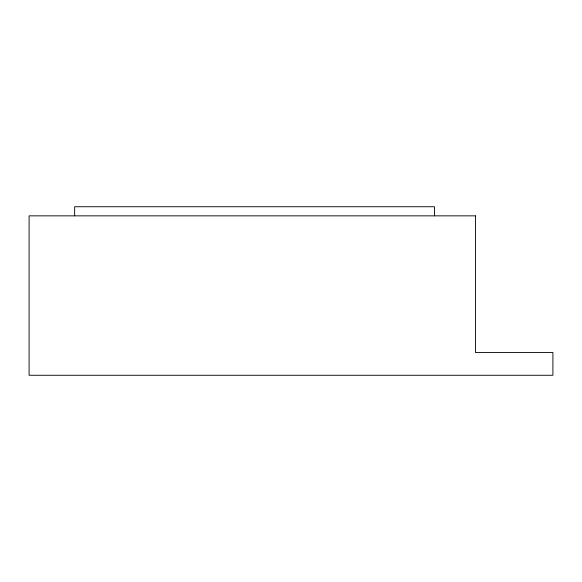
<?xml version="1.0" encoding="UTF-8"?>
<svg xmlns="http://www.w3.org/2000/svg" width="582" height="582" viewBox="0 0 582 582"><rect width="100%" height="100%" fill="white"/><g stroke="black" fill="none" stroke-linecap="round" stroke-linejoin="round"><path stroke-width="0.87" d="M434.478 215.849L434.478 206.734L74.649 206.734L74.649 215.849M475.472 215.849L29.1 215.849L29.1 375.266L552.9 375.266L552.9 352.488L475.472 352.488L475.472 215.849"/></g></svg>
